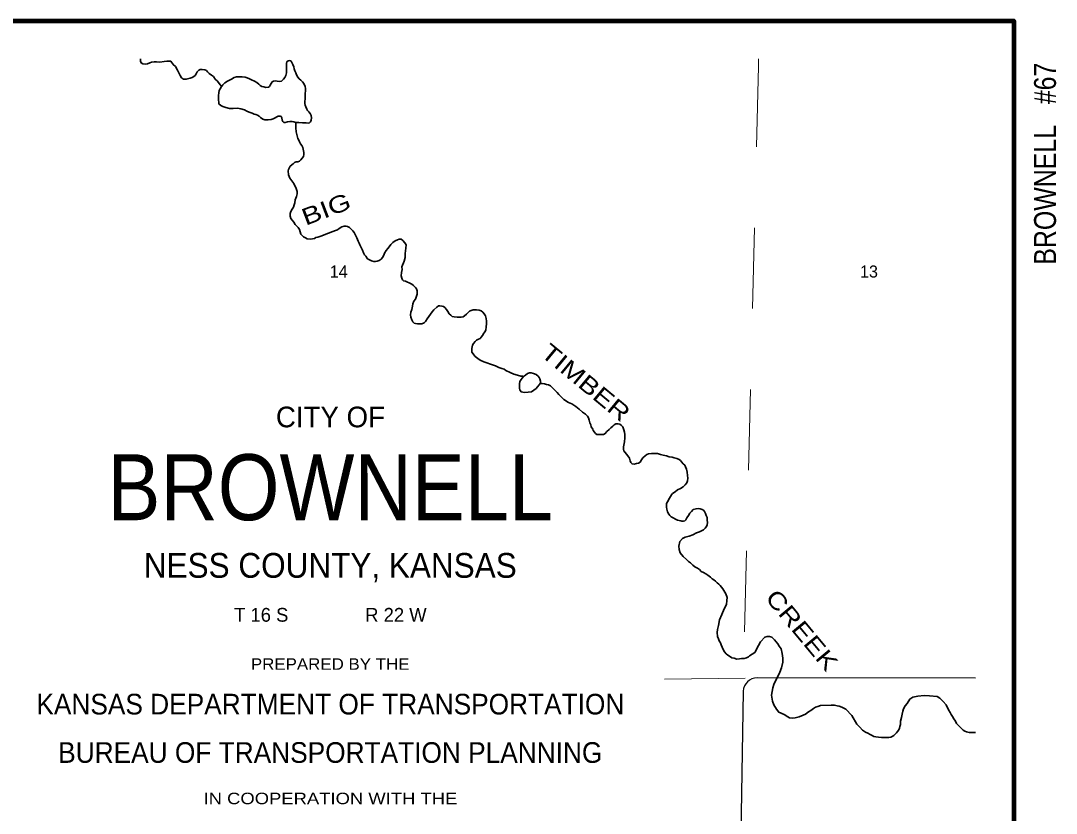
# Model space of a CAD drawing. Extents: x -43.15 to -38.38, y -11.2 to -7.26.
# Drawn here: x -40.492 to -39.211, y -8.245 to -7.265 of the extents above; entities that cross this region are included whole.
import ezdxf
from ezdxf.enums import TextEntityAlignment as Align

# ---------------------------------------------------------------- set-up
doc = ezdxf.new("R2010")
doc.units = 0
doc.header["$LTSCALE"] = 0.0068
doc.linetypes.add('MEDIUM_DASHED', pattern=[4.5, 3, -1.5])
for name, color, linetype, lineweight in [('14', 7, 'Continuous', 25), ('15', 7, 'MEDIUM_DASHED', 13), ('25', 7, 'Continuous', 35), ('48', 7, 'Continuous', 106), ('51', 7, 'Continuous', 13)]:
    doc.layers.add(name, color=color, linetype=linetype, lineweight=lineweight)
doc.layers.add('29', color=7, linetype='Continuous')
doc.layers.add('45', color=7, linetype='Continuous')

msp = doc.modelspace()

# ---------------------------------------------------------------- linework, layer by layer
at = {"layer": '14'}
msp.add_line((-39.310985, -8.07803), (-39.58125, -8.077841), dxfattribs=at)
msp.add_lwpolyline([(-39.598485, -8.094508), (-39.605303, -8.497727), (-39.608144, -8.575189), (-39.608712, -8.682765), (-39.616288, -9.089962)], dxfattribs=at)
msp.add_arc((-39.581425, -8.094859), 0.017046, 89.21163, 178.50371, dxfattribs=at)
at = {"layer": '15'}
for p, q in [((-39.579735, -7.321023), (-39.579735, -7.312121)), ((-39.579735, -7.321023), (-39.598485, -8.094508)), ((-39.696023, -8.079356), (-39.58125, -8.077841))]:
    msp.add_line(p, q, dxfattribs=at)
at = {"layer": '25'}
for p, q in [((-40.244697, -7.345076), (-40.243939, -7.346212)), ((-39.871591, -7.704735), (-39.870265, -7.704924)), ((-39.847917, -7.713447), (-39.849432, -7.713258))]:
    msp.add_line(p, q, dxfattribs=at)
for points in [[(-40.253788, -7.333902), (-40.25625, -7.332008), (-40.259091, -7.329924), (-40.260985, -7.32822), (-40.2625, -7.326326), (-40.264583, -7.325379), (-40.267614, -7.325), (-40.270076, -7.325189), (-40.27178, -7.326136), (-40.273864, -7.327841), (-40.275379, -7.330303), (-40.276326, -7.332386), (-40.27803, -7.333902), (-40.280114, -7.335227), (-40.282765, -7.335795), (-40.2875, -7.337121), (-40.290909, -7.336932), (-40.293371, -7.335417), (-40.295076, -7.332386), (-40.29678, -7.329167), (-40.298295, -7.325758), (-40.300947, -7.321591), (-40.303598, -7.31875), (-40.306629, -7.314773), (-40.311364, -7.314773), (-40.314773, -7.315341), (-40.320076, -7.315909), (-40.324242, -7.31572), (-40.327273, -7.31572), (-40.330303, -7.316098), (-40.332576, -7.317045), (-40.335417, -7.318182), (-40.338258, -7.318371), (-40.341288, -7.318182), (-40.343371, -7.317045), (-40.343939, -7.314773), (-40.343939, -7.312121)], [(-40.151894, -7.39053), (-40.148295, -7.39072), (-40.143561, -7.391098), (-40.139205, -7.391288), (-40.136742, -7.391477), (-40.135038, -7.391098), (-40.133712, -7.389962), (-40.132765, -7.387689), (-40.132386, -7.385038), (-40.132955, -7.382197), (-40.134091, -7.379545), (-40.135795, -7.377652), (-40.137311, -7.375947), (-40.138447, -7.374053), (-40.139583, -7.371402), (-40.140341, -7.369129), (-40.140909, -7.367235), (-40.14072, -7.364583), (-40.14053, -7.361553), (-40.14053, -7.359091), (-40.140152, -7.355303), (-40.139962, -7.351136), (-40.139962, -7.348485), (-40.14053, -7.346023), (-40.142045, -7.342614), (-40.143561, -7.340341), (-40.145644, -7.338447), (-40.147727, -7.336553), (-40.149242, -7.334659), (-40.150947, -7.331629), (-40.152083, -7.329167), (-40.15322, -7.326894), (-40.153788, -7.324432), (-40.154545, -7.32197), (-40.155492, -7.319129), (-40.156629, -7.317235), (-40.157197, -7.31572), (-40.158144, -7.314394), (-40.159659, -7.314015), (-40.161364, -7.314394), (-40.162879, -7.31553), (-40.163258, -7.317614), (-40.163447, -7.320833), (-40.163258, -7.325568), (-40.163636, -7.329167), (-40.164394, -7.332386), (-40.16553, -7.334848), (-40.167045, -7.336932), (-40.169508, -7.339394), (-40.172538, -7.339962), (-40.175, -7.339394), (-40.176894, -7.339205), (-40.179356, -7.339394), (-40.18125, -7.34053), (-40.182576, -7.342424), (-40.183523, -7.344508), (-40.18447, -7.346023), (-40.185795, -7.34697), (-40.188826, -7.347348), (-40.191477, -7.34678), (-40.193939, -7.346023), (-40.196023, -7.344886), (-40.197727, -7.343371), (-40.200189, -7.341098), (-40.20322, -7.339583), (-40.206629, -7.337879), (-40.20928, -7.336742), (-40.212121, -7.335606), (-40.214773, -7.334659), (-40.218182, -7.33428), (-40.22178, -7.334091), (-40.225379, -7.33428), (-40.22822, -7.335227), (-40.231439, -7.336932), (-40.236553, -7.339394), (-40.239583, -7.341667), (-40.242045, -7.343939), (-40.243939, -7.346212), (-40.245455, -7.349053), (-40.24678, -7.351136), (-40.247348, -7.354167), (-40.247538, -7.357197), (-40.247727, -7.360417), (-40.247727, -7.363068), (-40.247348, -7.36572), (-40.24697, -7.367803), (-40.244697, -7.369697), (-40.242235, -7.371023), (-40.238636, -7.372348), (-40.234091, -7.373485), (-40.229545, -7.373295), (-40.224242, -7.373106), (-40.219886, -7.373674), (-40.215341, -7.375), (-40.212311, -7.376515), (-40.209659, -7.377841), (-40.206061, -7.378977)], [(-40.253788, -7.333902), (-40.251515, -7.336932), (-40.248864, -7.339773), (-40.245455, -7.343939), (-40.244697, -7.345076)], [(-40.206061, -7.378977), (-40.203598, -7.380303), (-40.201326, -7.380682), (-40.199242, -7.381629), (-40.197348, -7.382765), (-40.195455, -7.38447), (-40.192614, -7.386553), (-40.190341, -7.3875), (-40.185985, -7.3875), (-40.182576, -7.386932), (-40.179735, -7.385985), (-40.177462, -7.385038), (-40.175568, -7.383712), (-40.173864, -7.382955), (-40.171402, -7.382955), (-40.170076, -7.383333), (-40.169129, -7.384848), (-40.16875, -7.387689), (-40.167992, -7.389583), (-40.166856, -7.39053), (-40.164962, -7.39053), (-40.162121, -7.389773), (-40.15928, -7.389394), (-40.156439, -7.389394), (-40.154167, -7.389962), (-40.151894, -7.39053)], [(-40.151515, -7.402273), (-40.151894, -7.397159), (-40.152083, -7.392614), (-40.151894, -7.39053)], [(-40.019508, -7.536553), (-40.021402, -7.534848), (-40.024242, -7.534848), (-40.026326, -7.535795), (-40.028977, -7.536932), (-40.032008, -7.539015), (-40.03428, -7.541477), (-40.036553, -7.544697), (-40.038258, -7.54678), (-40.040341, -7.549053), (-40.042045, -7.552462), (-40.043182, -7.554924), (-40.044697, -7.557765), (-40.046212, -7.559659), (-40.048674, -7.561364), (-40.051136, -7.562121), (-40.053409, -7.562879), (-40.055492, -7.562689), (-40.058144, -7.561742), (-40.060795, -7.560795), (-40.063258, -7.55928), (-40.065152, -7.55625), (-40.066856, -7.554356), (-40.068371, -7.551894), (-40.069508, -7.548485), (-40.071023, -7.545455), (-40.072538, -7.542235), (-40.073674, -7.539962), (-40.074621, -7.5375), (-40.076515, -7.533523), (-40.079735, -7.526705), (-40.08125, -7.524811), (-40.083523, -7.522538), (-40.085606, -7.520644), (-40.087879, -7.519318), (-40.089773, -7.519129), (-40.092235, -7.519129), (-40.094886, -7.519697), (-40.098106, -7.52197), (-40.100379, -7.523485), (-40.102841, -7.524242), (-40.106061, -7.525379), (-40.116856, -7.529735), (-40.119886, -7.530871), (-40.122159, -7.531818), (-40.124621, -7.532386), (-40.127083, -7.533144), (-40.128977, -7.53428), (-40.131439, -7.534659), (-40.13428, -7.534848), (-40.138068, -7.534659), (-40.139962, -7.533523), (-40.142235, -7.532008), (-40.144129, -7.530492), (-40.145644, -7.528788), (-40.146591, -7.525947), (-40.147538, -7.522917), (-40.149053, -7.520644), (-40.150947, -7.518371), (-40.152652, -7.516856), (-40.154545, -7.514205), (-40.15625, -7.511742), (-40.157955, -7.50947), (-40.159091, -7.506439), (-40.158902, -7.50322), (-40.157955, -7.500947), (-40.15625, -7.498106), (-40.154924, -7.495265), (-40.153788, -7.492614), (-40.15322, -7.489962), (-40.152841, -7.486553), (-40.151136, -7.482386), (-40.150189, -7.478788), (-40.150189, -7.476136), (-40.151515, -7.472348), (-40.154356, -7.466288), (-40.157008, -7.462689), (-40.15928, -7.45947), (-40.160985, -7.455303), (-40.161553, -7.450568), (-40.160985, -7.448674), (-40.158712, -7.444886), (-40.155303, -7.441856), (-40.153409, -7.440152), (-40.151326, -7.439394), (-40.149432, -7.439205), (-40.147538, -7.438447), (-40.145644, -7.436742), (-40.143939, -7.435038), (-40.142614, -7.432765), (-40.142045, -7.430492), (-40.142045, -7.427841), (-40.143371, -7.42178), (-40.144508, -7.419129), (-40.146023, -7.417045), (-40.147348, -7.414583), (-40.148106, -7.412689), (-40.149242, -7.410606), (-40.150189, -7.407197), (-40.151136, -7.403977), (-40.151515, -7.402273)], [(-39.892045, -7.697348), (-39.894129, -7.696023), (-39.89697, -7.695076), (-39.900568, -7.69375), (-39.904735, -7.691856), (-39.910985, -7.689583), (-39.91572, -7.688068), (-39.919318, -7.686742), (-39.923674, -7.684848), (-39.926894, -7.682765), (-39.929924, -7.680114), (-39.934091, -7.675), (-39.93428, -7.670455), (-39.933523, -7.666288), (-39.932008, -7.664205), (-39.930114, -7.661553), (-39.928409, -7.660038), (-39.925947, -7.658712), (-39.924053, -7.657765), (-39.922727, -7.656439), (-39.920833, -7.654167), (-39.919129, -7.651515), (-39.917803, -7.649432), (-39.916856, -7.647159), (-39.916288, -7.64375), (-39.915909, -7.639583), (-39.916098, -7.636364), (-39.916288, -7.633144), (-39.917424, -7.629924), (-39.91875, -7.627462), (-39.920644, -7.625189), (-39.922727, -7.623674), (-39.925189, -7.622917), (-39.92822, -7.622538), (-39.932576, -7.622538), (-39.935038, -7.623106), (-39.936932, -7.624053), (-39.939015, -7.626136), (-39.94072, -7.62803), (-39.943182, -7.629924), (-39.945076, -7.631061), (-39.947538, -7.631439), (-39.950568, -7.631629), (-39.952462, -7.631439), (-39.955871, -7.63125), (-39.958333, -7.630682), (-39.960227, -7.629167), (-39.962121, -7.627273), (-39.963826, -7.624432), (-39.96553, -7.62197), (-39.967614, -7.619697), (-39.969318, -7.618371), (-39.971212, -7.617803), (-39.973864, -7.617614), (-39.975379, -7.617614), (-39.977652, -7.619129), (-39.981061, -7.622348), (-39.983144, -7.625), (-39.989394, -7.633712), (-39.991288, -7.636742), (-39.993182, -7.638447), (-39.995833, -7.639773), (-39.998485, -7.639773), (-40.001326, -7.639773), (-40.003788, -7.639583), (-40.005492, -7.638826), (-40.007197, -7.637121), (-40.008523, -7.635038), (-40.00947, -7.631629), (-40.010038, -7.628788), (-40.009659, -7.625379), (-40.008523, -7.62197), (-40.007576, -7.617803), (-40.007197, -7.615152), (-40.005871, -7.611742), (-40.003977, -7.60928), (-40.002841, -7.606629), (-40.001894, -7.60322), (-40.001894, -7.599053), (-40.002652, -7.596591), (-40.003977, -7.594886), (-40.00625, -7.592235), (-40.008523, -7.59053), (-40.011742, -7.589205), (-40.013826, -7.588068), (-40.016288, -7.587121), (-40.018561, -7.586553), (-40.020076, -7.585417), (-40.020833, -7.583144), (-40.021591, -7.580303), (-40.021023, -7.576326), (-40.020455, -7.572727), (-40.020644, -7.569129), (-40.017803, -7.562311), (-40.016667, -7.557765), (-40.016477, -7.552841), (-40.01572, -7.546212), (-40.01553, -7.542235), (-40.016856, -7.539394), (-40.019508, -7.536553)], [(-39.892045, -7.697348), (-39.886932, -7.7), (-39.882197, -7.701894), (-39.877652, -7.70322), (-39.873674, -7.704356), (-39.871591, -7.704735)], [(-39.784659, -7.770265), (-39.786364, -7.767235), (-39.787121, -7.764962), (-39.788258, -7.762121), (-39.789015, -7.758902), (-39.789962, -7.75625), (-39.791288, -7.753977), (-39.79375, -7.751705), (-39.797159, -7.749242), (-39.801515, -7.745455), (-39.805682, -7.742235), (-39.810417, -7.738826), (-39.814773, -7.736932), (-39.820455, -7.733523), (-39.826705, -7.727083), (-39.828788, -7.724811), (-39.830114, -7.722917), (-39.832576, -7.720644), (-39.83447, -7.718939), (-39.836932, -7.716667), (-39.839205, -7.715152), (-39.841856, -7.714962), (-39.844318, -7.714205), (-39.84697, -7.713636), (-39.847917, -7.713447)], [(-39.647727, -7.870455), (-39.649432, -7.869318), (-39.651705, -7.868561), (-39.654356, -7.868182), (-39.656818, -7.868561), (-39.660227, -7.869318), (-39.662311, -7.87197), (-39.664394, -7.874242), (-39.666288, -7.877083), (-39.668182, -7.879924), (-39.669508, -7.882197), (-39.670833, -7.883523), (-39.672727, -7.884091), (-39.674242, -7.884091), (-39.675758, -7.883523), (-39.677652, -7.883144), (-39.679735, -7.882765), (-39.682197, -7.881629), (-39.685038, -7.879924), (-39.6875, -7.878598), (-39.689205, -7.876894), (-39.69053, -7.875379), (-39.692045, -7.872538), (-39.692803, -7.869129), (-39.693561, -7.866667), (-39.693371, -7.864205), (-39.693182, -7.861932), (-39.692045, -7.859848), (-39.689773, -7.855682), (-39.687311, -7.851515), (-39.685795, -7.849811), (-39.682765, -7.847727), (-39.679545, -7.845265), (-39.676136, -7.843561), (-39.672538, -7.841477), (-39.670076, -7.838826), (-39.668182, -7.836364), (-39.667235, -7.834091), (-39.666856, -7.830871), (-39.667235, -7.827462), (-39.667803, -7.823295), (-39.668561, -7.819697), (-39.669697, -7.816856), (-39.670833, -7.814773), (-39.672917, -7.812879), (-39.674811, -7.810606), (-39.676136, -7.809091), (-39.677841, -7.807765), (-39.680682, -7.806439), (-39.683712, -7.805492), (-39.686364, -7.804924), (-39.689962, -7.804356), (-39.693561, -7.80322), (-39.697538, -7.802273), (-39.700947, -7.801515), (-39.704545, -7.800379), (-39.707386, -7.800189), (-39.711742, -7.800379), (-39.71553, -7.800758), (-39.717614, -7.801326), (-39.719886, -7.80303), (-39.722727, -7.805682), (-39.724242, -7.807955), (-39.726136, -7.810795), (-39.72803, -7.812121), (-39.730492, -7.812689), (-39.733523, -7.813258), (-39.735985, -7.813068), (-39.7375, -7.811553), (-39.738258, -7.80928), (-39.739205, -7.806061), (-39.741288, -7.80303), (-39.742803, -7.801136), (-39.746212, -7.79697), (-39.746591, -7.795265), (-39.746402, -7.791856), (-39.745265, -7.785795), (-39.744886, -7.780871), (-39.744886, -7.776705), (-39.745265, -7.773864), (-39.746023, -7.771023), (-39.747348, -7.767235), (-39.749053, -7.76553), (-39.751136, -7.764015), (-39.75303, -7.763636), (-39.756061, -7.763636), (-39.758144, -7.764583), (-39.759848, -7.766477), (-39.762121, -7.768371), (-39.764394, -7.770644), (-39.767045, -7.773106), (-39.769129, -7.775379), (-39.771402, -7.776515), (-39.774432, -7.776894), (-39.777273, -7.776894), (-39.779356, -7.776705), (-39.78125, -7.775379), (-39.782576, -7.773864), (-39.784091, -7.771591), (-39.784659, -7.770265)], [(-39.543182, -8.125947), (-39.547727, -8.123295), (-39.554545, -8.120076), (-39.557386, -8.116667), (-39.560606, -8.111364), (-39.562121, -8.106439), (-39.563447, -8.099053), (-39.561742, -8.089962), (-39.560606, -8.086174), (-39.558523, -8.081629), (-39.555492, -8.076136), (-39.55322, -8.070833), (-39.551136, -8.065341), (-39.549621, -8.058523), (-39.549621, -8.053409), (-39.550189, -8.047538), (-39.551515, -8.042045), (-39.553788, -8.038447), (-39.555682, -8.035606), (-39.559659, -8.030682), (-39.563258, -8.027462), (-39.565909, -8.026705), (-39.56875, -8.026515), (-39.57178, -8.027462), (-39.577083, -8.033333), (-39.579735, -8.037689), (-39.58428, -8.046402), (-39.59053, -8.050568), (-39.592045, -8.051705), (-39.594508, -8.052841), (-39.597348, -8.053788), (-39.600379, -8.053977), (-39.60322, -8.054356), (-39.606439, -8.054545), (-39.609848, -8.053598), (-39.6125, -8.052841), (-39.615341, -8.050947), (-39.617424, -8.049811), (-39.619508, -8.047917), (-39.621591, -8.045455), (-39.623295, -8.042614), (-39.624621, -8.039962), (-39.625758, -8.037121), (-39.626705, -8.03447), (-39.62803, -8.031818), (-39.629167, -8.029356), (-39.630114, -8.026515), (-39.630492, -8.02178), (-39.630114, -8.017992), (-39.629167, -8.013068), (-39.627841, -8.006061), (-39.625, -7.999432), (-39.62197, -7.992235), (-39.619318, -7.987121), (-39.618561, -7.982008), (-39.618371, -7.97822), (-39.619886, -7.973864), (-39.623674, -7.967803), (-39.625189, -7.96572), (-39.626894, -7.963447), (-39.628788, -7.961932), (-39.630871, -7.960227), (-39.632765, -7.958333), (-39.634659, -7.956629), (-39.636932, -7.955114), (-39.638826, -7.953409), (-39.642235, -7.950758), (-39.644697, -7.949053), (-39.647538, -7.947538), (-39.650379, -7.946023), (-39.652652, -7.94375), (-39.654924, -7.942045), (-39.658144, -7.940341), (-39.660795, -7.938447), (-39.663826, -7.935606), (-39.666098, -7.933712), (-39.668561, -7.931439), (-39.672538, -7.927652), (-39.676326, -7.923106), (-39.677841, -7.919129), (-39.67822, -7.914773), (-39.676705, -7.909091), (-39.673674, -7.905303), (-39.670076, -7.903598), (-39.665341, -7.902652), (-39.660606, -7.900758), (-39.656439, -7.898485), (-39.652652, -7.89697), (-39.65, -7.896023), (-39.647538, -7.894508), (-39.645644, -7.892424), (-39.643939, -7.89053), (-39.642992, -7.888636), (-39.642803, -7.885795), (-39.642992, -7.882765), (-39.643182, -7.879356), (-39.644318, -7.877083), (-39.645265, -7.874432), (-39.646402, -7.872159), (-39.647727, -7.870455)], [(-39.529356, -8.125947), (-39.524432, -8.124053), (-39.521212, -8.122538), (-39.517614, -8.119886), (-39.514962, -8.118371), (-39.511364, -8.115909), (-39.508902, -8.114205), (-39.506061, -8.113068), (-39.50303, -8.112121), (-39.489583, -8.111742), (-39.485417, -8.111742), (-39.482386, -8.112311), (-39.479735, -8.112689), (-39.476326, -8.114015), (-39.471402, -8.116667), (-39.464015, -8.124242), (-39.457765, -8.135038), (-39.454356, -8.139015), (-39.450758, -8.142424), (-39.447348, -8.144886), (-39.444318, -8.146402), (-39.441477, -8.147727), (-39.438826, -8.149242), (-39.436742, -8.150189), (-39.43447, -8.150758), (-39.431061, -8.151326), (-39.427273, -8.151705), (-39.420833, -8.151705), (-39.418371, -8.151705), (-39.415909, -8.151136), (-39.414015, -8.150379), (-39.411932, -8.149053), (-39.410227, -8.147159), (-39.408712, -8.145644), (-39.407576, -8.144318), (-39.406061, -8.142235), (-39.405303, -8.140152), (-39.404545, -8.138068), (-39.403977, -8.135417), (-39.403788, -8.131439), (-39.402841, -8.126894), (-39.401894, -8.122917), (-39.401136, -8.119129), (-39.400189, -8.116288), (-39.398295, -8.1125), (-39.395455, -8.10947), (-39.392424, -8.104167), (-39.388636, -8.101894), (-39.382576, -8.100568), (-39.374621, -8.099621), (-39.368182, -8.1), (-39.358712, -8.100947), (-39.355114, -8.102841), (-39.351136, -8.107008), (-39.347538, -8.111364), (-39.344508, -8.117235), (-39.342614, -8.120644), (-39.341098, -8.123295), (-39.339394, -8.125758), (-39.337879, -8.128409), (-39.335985, -8.13125), (-39.33447, -8.134091), (-39.332197, -8.136553), (-39.330492, -8.138447), (-39.328409, -8.14053), (-39.326515, -8.142614), (-39.324432, -8.143561), (-39.322348, -8.144508), (-39.319129, -8.145265), (-39.315909, -8.145455), (-39.310985, -8.145455)], [(-39.543182, -8.125947), (-39.541288, -8.127462), (-39.538068, -8.127841), (-39.53428, -8.127462), (-39.529356, -8.125947)]]:
    msp.add_lwpolyline(points, dxfattribs=at)
msp.add_lwpolyline([(-39.849432, -7.713258), (-39.849432, -7.710795), (-39.85, -7.707955), (-39.850758, -7.706061), (-39.852273, -7.704545), (-39.854545, -7.702652), (-39.857765, -7.701136), (-39.860606, -7.700379), (-39.862879, -7.700379), (-39.865341, -7.701326), (-39.867614, -7.70322), (-39.870265, -7.704924), (-39.87197, -7.706818), (-39.873295, -7.708712), (-39.874621, -7.710985), (-39.875189, -7.714015), (-39.875379, -7.717045), (-39.875379, -7.719886), (-39.874811, -7.721591), (-39.873295, -7.723864), (-39.869129, -7.724621), (-39.864583, -7.724432), (-39.860417, -7.723864), (-39.857386, -7.72178), (-39.854545, -7.719697), (-39.85303, -7.717614), (-39.850947, -7.715152)], close=True, dxfattribs=at)
at = {"layer": '48'}
msp.add_lwpolyline([(-43.146212, -11.147348), (-43.146212, -7.264773), (-39.263636, -7.264773), (-39.263636, -11.147348)], close=True, dxfattribs=at)

# ---------------------------------------------------------------- texts
at = {"layer": '29'}
for s, rotation, width, p in [('BIG', 20.86, 1.3, (-40.110622, -7.50748)), ('TIMBER', 320.403, 1.25, (-39.799821, -7.720419)), ('CREEK', 309.781, 1.25, (-39.533917, -8.025437))]:
    msp.add_text(s, height=0.02083, rotation=rotation, dxfattribs=dict(at, width=width)).set_placement(p, align=Align.CENTER)
at = {"layer": '45'}
for s, p in [('14', (-40.098864, -7.582576)), ('13', (-39.442898, -7.582576))]:
    msp.add_text(s, height=0.01496, dxfattribs=at).set_placement(p, align=Align.CENTER)
at = {"layer": '48', "width": 0.85}
msp.add_text('BROWNELL   #67', height=0.0271, rotation=90, dxfattribs=at).set_placement((-39.211553, -7.441667), align=Align.CENTER)
at = {"layer": '51'}
for s, height, p in [('CITY OF', 0.02557, (-40.109091, -7.767803)), ('T 16 S               R 22 W', 0.01705, (-40.109186, -8.008333))]:
    msp.add_text(s, height=height, dxfattribs=at).set_placement(p, align=Align.CENTER)
for s, height, width, p in [('BROWNELL', 0.08163, 0.9, (-40.10928, -7.882765)), ('NESS COUNTY, KANSAS', 0.03068, 0.95, (-40.10928, -7.953977)), ('PREPARED BY THE', 0.0142, 1.1, (-40.109375, -8.067803)), ('KANSAS DEPARTMENT OF TRANSPORTATION', 0.02557, 0.95, (-40.109186, -8.123106)), ('BUREAU OF TRANSPORTATION PLANNING', 0.02557, 0.95, (-40.10928, -8.182955)), ('IN COOPERATION WITH THE', 0.0142, 1.2, (-40.109091, -8.234091))]:
    msp.add_text(s, height=height, dxfattribs=dict(at, width=width)).set_placement(p, align=Align.CENTER)

doc.saveas('drawing.dxf')
